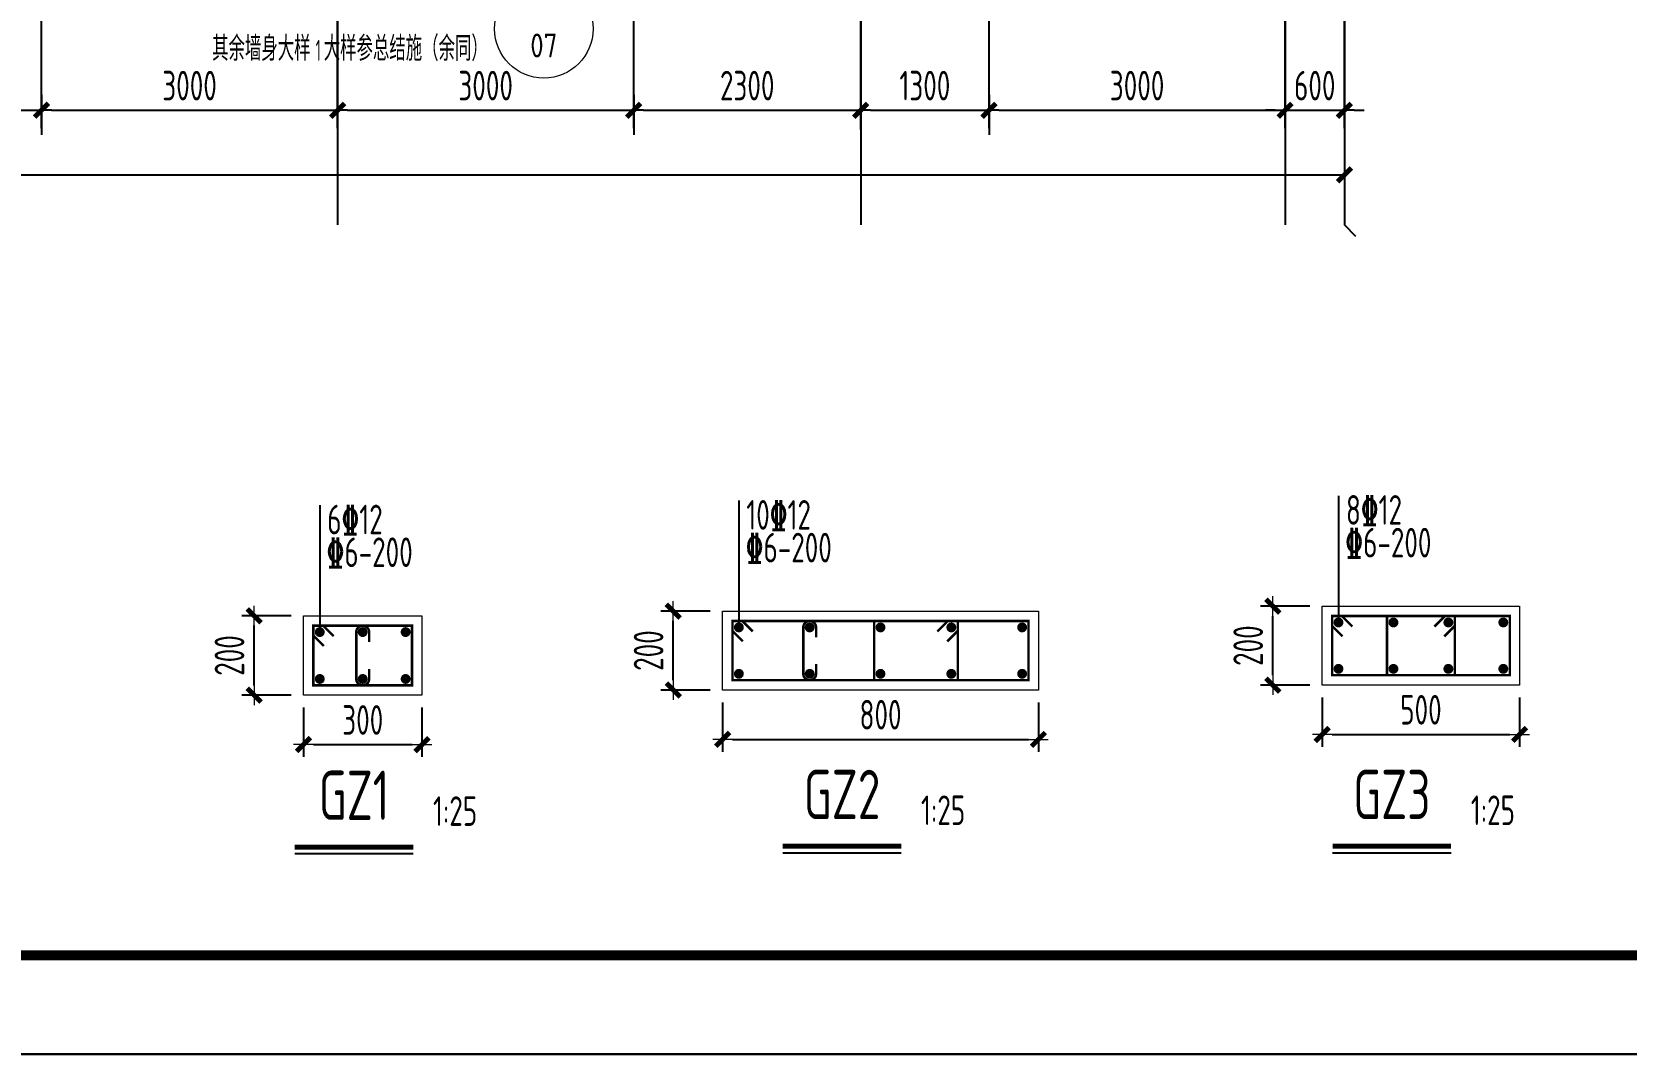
# Model space of a CAD drawing. Extents: x 580289 to 1106878, y -144605 to 78052.
# Drawn here: x 978197 to 994349, y -63787 to -53426 of the extents above; entities that cross this region are included whole.
import ezdxf
from ezdxf.enums import TextEntityAlignment as Align

# ---------------------------------------------------------------- set-up
doc = ezdxf.new("R2010")
doc.units = 0
doc.header["$LTSCALE"] = 100
doc.linetypes.add('2', pattern=[18.5, 12, -3, 0.5, -3])
doc.layers.get('0').update_dxf_attribs({"linetype": 'CONTINUOUS'})
doc.layers.get('Defpoints').update_dxf_attribs({"linetype": 'CONTINUOUS'})
for name, color, linetype in [('AXIS', 3, 'CONTINUOUS'), ('DIM', 3, 'CONTINUOUS'), ('jiangcha', 5, 'CONTINUOUS'), ('TEXT', 2, 'CONTINUOUS'), ('THICK', 6, 'CONTINUOUS'), ('THIN', 7, 'CONTINUOUS'), ('T图框', 7, 'CONTINUOUS'), ('图框', 254, 'CONTINUOUS'), ('网格', 253, '2')]:
    doc.layers.add(name, color=color, linetype=linetype)
for name, color, linetype, lineweight in [('DIM_IDEN', 1, 'CONTINUOUS', 18), ('REIN', 6, 'CONTINUOUS', 18), ('Z-柱大样外框', 7, 'CONTINUOUS', 18), ('Z-详图标注', 3, 'CONTINUOUS', 18)]:
    doc.layers.add(name, color=color, linetype=linetype, lineweight=lineweight)
doc.styles.add('_TCH_LABEL', font='tssdeng.shx', dxfattribs={"width": 0.7, "bigfont": 'tssdchn.shx'})
doc.styles.get("Standard").update_dxf_attribs({"font": 'tssdeng.shx', "width": 0.7, "bigfont": 'tssdchn.shx'})
doc.styles.add('TCCAD_Dimension', font='Tssdeng.shx', dxfattribs={"width": 0.7, "bigfont": 'tssdchn.shx'})
doc.styles.add('TSSD_Dimension', font='Tssdeng.shx', dxfattribs={"width": 0.7, "bigfont": 'tssdchn.shx'})
doc.dimstyles.new('TCCAD_25_100', dxfattribs={"dimtxt": 300, "dimasz": 100, "dimexe": 125, "dimexo": 125, "dimgap": 100, "dimtad": 1, "dimdec": 0, "dimlfac": 0.25, "dimzin": 0, "dimdsep": 46, "dimtxsty": 'TCCAD_Dimension', "dimblk": '_TCDBK25_100', "dimcen": 0, "dimclrt": 7, "dimadec": 0, "dimazin": 0, "dimtfac": 1, "dimtdec": 0, "dimtix": 1, "dimtmove": 2, "dimatfit": 3, "dimfxl": 1, "dimtolj": 1, "dimtzin": 0, "dimarcsym": 0})
doc.dimstyles.new('TSSD_100_100$0', dxfattribs={"dimtxt": 300, "dimasz": 100, "dimexe": 250, "dimexo": 250, "dimgap": 100, "dimtad": 1, "dimdec": 0, "dimzin": 0, "dimdsep": 46, "dimtxsty": 'TSSD_Dimension', "dimblk": '_TSDBK', "dimblk1": '_TSDBK', "dimblk2": '_TSDBK', "dimsah": 1, "dimcen": 0, "dimclrt": 7, "dimadec": 0, "dimazin": 0, "dimtfac": 1, "dimtdec": 0, "dimtix": 1, "dimtmove": 2, "dimatfit": 3, "dimldrblk": '_TSDBK', "dimfxl": 1, "dimtolj": 1, "dimtzin": 0, "dimarcsym": 0})

# ---------------------------------------------------------------- blocks, each defined once
blk = doc.blocks.new('A$C72C84CBD')
at = {"layer": '图框', "color": 0}
for points in [[(0, 0), (0, 59400), (84100, 59400), (84100, 0)], [(0, 0), (84100, 0), (84100, 59400), (0, 59400)]]:
    blk.add_lwpolyline(points, close=True, dxfattribs=at)
at = {"layer": '图框', "color": 0, "const_width": 100}
blk.add_lwpolyline([(2500, 1000), (83100, 1000), (83100, 58400), (2500, 58400)], close=True, dxfattribs=at)
blk = doc.blocks.new('图框')
at = {"layer": 'T图框', "color": 4}
blk.add_blockref('A$C72C84CBD', (602717, 102744), dxfattribs=at)
blk = doc.blocks.new('_TSDBK')
blk.add_line((-1, 0), (0, 0))
at = {"const_width": 0.5}
blk.add_lwpolyline([(-0.7, -0.7), (0.7, 0.7)], dxfattribs=at)
blk = doc.blocks.new('*D1962')
at = {"layer": 'Defpoints', "color": 0}
for p in [(9500, -9569), (11300, -9569), (11300, -9977)]:
    blk.add_point(p, dxfattribs=at)
at = {"layer": 'DIM', "color": 0, "lineweight": -2}
for p, q in [((9500, -9819), (9500, -10227)), ((11300, -9819), (11300, -10227)), ((9600, -9977), (11200, -9977))]:
    blk.add_line(p, q, dxfattribs=at)
at = {"layer": 'DIM', "color": 0, "lineweight": -2, "xscale": 100, "yscale": 100, "zscale": 100, "rotation": 180}
blk.add_blockref('_TSDBK', (9500, -9977), dxfattribs=at)
at = {"layer": 'DIM', "color": 0, "lineweight": -2, "xscale": 100, "yscale": 100, "zscale": 100}
blk.add_blockref('_TSDBK', (11300, -9977), dxfattribs=at)
at = {"layer": 'DIM', "color": 7, "insert": (10400, -9727), "char_height": 300, "attachment_point": 5, "style": 'TSSD_Dimension'}
blk.add_mtext('\\A1;1800', dxfattribs=at)
blk = doc.blocks.new('*D1963')
at = {"layer": 'Defpoints', "color": 0}
for p in [(11300, -9569), (14300, -9569), (14300, -9977)]:
    blk.add_point(p, dxfattribs=at)
at = {"layer": 'DIM', "color": 0, "lineweight": -2}
for p, q in [((11300, -9819), (11300, -10227)), ((14300, -9819), (14300, -10227)), ((11400, -9977), (14200, -9977))]:
    blk.add_line(p, q, dxfattribs=at)
at = {"layer": 'DIM', "color": 0, "lineweight": -2, "xscale": 100, "yscale": 100, "zscale": 100, "rotation": 180}
blk.add_blockref('_TSDBK', (11300, -9977), dxfattribs=at)
at = {"layer": 'DIM', "color": 0, "lineweight": -2, "xscale": 100, "yscale": 100, "zscale": 100}
blk.add_blockref('_TSDBK', (14300, -9977), dxfattribs=at)
at = {"layer": 'DIM', "color": 7, "insert": (12800, -9727), "char_height": 300, "attachment_point": 5, "style": 'TSSD_Dimension'}
blk.add_mtext('\\A1;3000', dxfattribs=at)
blk = doc.blocks.new('*D1964')
at = {"layer": 'Defpoints', "color": 0}
for p in [(14300, -9569), (17300, -9569), (17300, -9977)]:
    blk.add_point(p, dxfattribs=at)
at = {"layer": 'DIM', "color": 0, "lineweight": -2}
for p, q in [((14300, -9819), (14300, -10227)), ((17300, -9819), (17300, -10227)), ((14400, -9977), (17200, -9977))]:
    blk.add_line(p, q, dxfattribs=at)
at = {"layer": 'DIM', "color": 0, "lineweight": -2, "xscale": 100, "yscale": 100, "zscale": 100, "rotation": 180}
blk.add_blockref('_TSDBK', (14300, -9977), dxfattribs=at)
at = {"layer": 'DIM', "color": 0, "lineweight": -2, "xscale": 100, "yscale": 100, "zscale": 100}
blk.add_blockref('_TSDBK', (17300, -9977), dxfattribs=at)
at = {"layer": 'DIM', "color": 7, "insert": (15800, -9727), "char_height": 300, "attachment_point": 5, "style": 'TSSD_Dimension'}
blk.add_mtext('\\A1;3000', dxfattribs=at)
blk = doc.blocks.new('*D1965')
at = {"layer": 'Defpoints', "color": 0}
for p in [(17300, -9569), (19600, -9569), (19600, -9977)]:
    blk.add_point(p, dxfattribs=at)
at = {"layer": 'DIM', "color": 0, "lineweight": -2}
for p, q in [((17300, -9819), (17300, -10227)), ((19600, -9819), (19600, -10227)), ((17400, -9977), (19500, -9977))]:
    blk.add_line(p, q, dxfattribs=at)
at = {"layer": 'DIM', "color": 0, "lineweight": -2, "xscale": 100, "yscale": 100, "zscale": 100, "rotation": 180}
blk.add_blockref('_TSDBK', (17300, -9977), dxfattribs=at)
at = {"layer": 'DIM', "color": 0, "lineweight": -2, "xscale": 100, "yscale": 100, "zscale": 100}
blk.add_blockref('_TSDBK', (19600, -9977), dxfattribs=at)
at = {"layer": 'DIM', "color": 7, "insert": (18450, -9727), "char_height": 300, "attachment_point": 5, "style": 'TSSD_Dimension'}
blk.add_mtext('\\A1;2300', dxfattribs=at)
blk = doc.blocks.new('*D1966')
at = {"layer": 'Defpoints', "color": 0}
for p in [(19600, -9569), (20900, -9569), (20900, -9977)]:
    blk.add_point(p, dxfattribs=at)
at = {"layer": 'DIM', "color": 0, "lineweight": -2}
for p, q in [((19600, -9819), (19600, -10227)), ((20900, -9819), (20900, -10227)), ((19700, -9977), (20800, -9977))]:
    blk.add_line(p, q, dxfattribs=at)
at = {"layer": 'DIM', "color": 0, "lineweight": -2, "xscale": 100, "yscale": 100, "zscale": 100, "rotation": 180}
blk.add_blockref('_TSDBK', (19600, -9977), dxfattribs=at)
at = {"layer": 'DIM', "color": 0, "lineweight": -2, "xscale": 100, "yscale": 100, "zscale": 100}
blk.add_blockref('_TSDBK', (20900, -9977), dxfattribs=at)
at = {"layer": 'DIM', "color": 7, "insert": (20250, -9727), "char_height": 300, "attachment_point": 5, "style": 'TSSD_Dimension'}
blk.add_mtext('\\A1;1300', dxfattribs=at)
blk = doc.blocks.new('*D1967')
at = {"layer": 'Defpoints', "color": 0}
for p in [(20900, -9569), (23900, -9569), (23900, -9977)]:
    blk.add_point(p, dxfattribs=at)
at = {"layer": 'DIM', "color": 0, "lineweight": -2}
for p, q in [((20900, -9819), (20900, -10227)), ((23900, -9819), (23900, -10227)), ((21000, -9977), (23800, -9977))]:
    blk.add_line(p, q, dxfattribs=at)
at = {"layer": 'DIM', "color": 0, "lineweight": -2, "xscale": 100, "yscale": 100, "zscale": 100, "rotation": 180}
blk.add_blockref('_TSDBK', (20900, -9977), dxfattribs=at)
at = {"layer": 'DIM', "color": 0, "lineweight": -2, "xscale": 100, "yscale": 100, "zscale": 100}
blk.add_blockref('_TSDBK', (23900, -9977), dxfattribs=at)
at = {"layer": 'DIM', "color": 7, "insert": (22400, -9727), "char_height": 300, "attachment_point": 5, "style": 'TSSD_Dimension'}
blk.add_mtext('\\A1;3000', dxfattribs=at)
blk = doc.blocks.new('*D1968')
at = {"layer": 'Defpoints', "color": 0}
for p in [(23900, -9569), (24500, -9569), (24500, -9977)]:
    blk.add_point(p, dxfattribs=at)
at = {"layer": 'DIM', "color": 0, "lineweight": -2}
for p, q in [((23900, -9819), (23900, -10227)), ((24500, -9819), (24500, -10227)), ((23800, -9977), (23700, -9977)), ((23900, -9977), (24500, -9977)), ((24600, -9977), (24700, -9977))]:
    blk.add_line(p, q, dxfattribs=at)
at = {"layer": 'DIM', "color": 0, "lineweight": -2, "xscale": 100, "yscale": 100, "zscale": 100}
blk.add_blockref('_TSDBK', (23900, -9977), dxfattribs=at)
at = {"layer": 'DIM', "color": 0, "lineweight": -2, "xscale": 100, "yscale": 100, "zscale": 100, "rotation": 180}
blk.add_blockref('_TSDBK', (24500, -9977), dxfattribs=at)
at = {"layer": 'DIM', "color": 7, "insert": (24200, -9727), "char_height": 300, "attachment_point": 5, "style": 'TSSD_Dimension'}
blk.add_mtext('\\A1;600', dxfattribs=at)
blk = doc.blocks.new('*D1969')
at = {"layer": 'Defpoints', "color": 0}
for p in [(-24700, -10476), (24500, -10356), (24500, -10631)]:
    blk.add_point(p, dxfattribs=at)
at = {"layer": 'DIM', "color": 0, "lineweight": -2}
for p, q in [((-24600, -10631), (24400, -10631)), ((24500, -10606), (24500, -10881)), ((-24700, -10726), (-24700, -10881))]:
    blk.add_line(p, q, dxfattribs=at)
at = {"layer": 'DIM', "color": 0, "lineweight": -2, "xscale": 100, "yscale": 100, "zscale": 100, "rotation": 180}
blk.add_blockref('_TSDBK', (-24700, -10631), dxfattribs=at)
at = {"layer": 'DIM', "color": 0, "lineweight": -2, "xscale": 100, "yscale": 100, "zscale": 100}
blk.add_blockref('_TSDBK', (24500, -10631), dxfattribs=at)
at = {"layer": 'DIM', "color": 7, "insert": (-100, -10381), "char_height": 300, "attachment_point": 5, "style": 'TSSD_Dimension'}
blk.add_mtext('\\A1;49200', dxfattribs=at)
blk = doc.blocks.new('_TCDBK25_100')
blk.add_line((-1, 0), (1, 0))
at = {"const_width": 0.5}
blk.add_lwpolyline([(-0.7, -0.7), (0.7, 0.7)], dxfattribs=at)
blk = doc.blocks.new('*D1205')
at = {"layer": 'Defpoints', "color": 0}
for p in [(980949, -60150), (982149, -60150), (982149, -60650)]:
    blk.add_point(p, dxfattribs=at)
at = {"layer": 'Z-详图标注', "color": 0, "lineweight": -2}
for p, q in [((980949, -60275), (980949, -60775)), ((982149, -60275), (982149, -60775)), ((981049, -60650), (982049, -60650))]:
    blk.add_line(p, q, dxfattribs=at)
at = {"layer": 'Z-详图标注', "color": 0, "lineweight": -2, "xscale": 100, "yscale": 100, "zscale": 100, "rotation": 180}
blk.add_blockref('_TCDBK25_100', (980949, -60650), dxfattribs=at)
at = {"layer": 'Z-详图标注', "color": 0, "lineweight": -2, "xscale": 100, "yscale": 100, "zscale": 100}
blk.add_blockref('_TCDBK25_100', (982149, -60650), dxfattribs=at)
at = {"layer": 'Z-详图标注', "color": 7, "insert": (981549, -60400), "char_height": 300, "attachment_point": 5, "style": 'TCCAD_Dimension'}
blk.add_mtext('\\A1;300', dxfattribs=at)
blk = doc.blocks.new('*D1206')
at = {"layer": 'Defpoints', "color": 0}
for p in [(980449, -59344), (980949, -59344), (980949, -60150)]:
    blk.add_point(p, dxfattribs=at)
at = {"layer": 'Z-详图标注', "color": 0, "lineweight": -2}
for p, q in [((980824, -59344), (980324, -59344)), ((980449, -60050), (980449, -59444)), ((980824, -60150), (980324, -60150))]:
    blk.add_line(p, q, dxfattribs=at)
at = {"layer": 'Z-详图标注', "color": 0, "lineweight": -2, "xscale": 100, "yscale": 100, "zscale": 100}
for p, rotation in [((980449, -59344), 90), ((980449, -60150), 270)]:
    blk.add_blockref('_TCDBK25_100', p, dxfattribs=dict(at, rotation=rotation))
at = {"layer": 'Z-详图标注', "color": 7, "insert": (980199, -59747), "char_height": 300, "attachment_point": 5, "rotation": 90, "style": 'TCCAD_Dimension'}
blk.add_mtext('\\A1;200', dxfattribs=at)
blk = doc.blocks.new('*D1207')
at = {"layer": 'Defpoints', "color": 0}
for p in [(985195, -60097), (988395, -60097), (988395, -60597)]:
    blk.add_point(p, dxfattribs=at)
at = {"layer": 'Z-详图标注', "color": 0, "lineweight": -2}
for p, q in [((985195, -60222), (985195, -60722)), ((988395, -60222), (988395, -60722)), ((985295, -60597), (988295, -60597))]:
    blk.add_line(p, q, dxfattribs=at)
at = {"layer": 'Z-详图标注', "color": 0, "lineweight": -2, "xscale": 100, "yscale": 100, "zscale": 100, "rotation": 180}
blk.add_blockref('_TCDBK25_100', (985195, -60597), dxfattribs=at)
at = {"layer": 'Z-详图标注', "color": 0, "lineweight": -2, "xscale": 100, "yscale": 100, "zscale": 100}
blk.add_blockref('_TCDBK25_100', (988395, -60597), dxfattribs=at)
at = {"layer": 'Z-详图标注', "color": 7, "insert": (986795, -60347), "char_height": 300, "attachment_point": 5, "style": 'TCCAD_Dimension'}
blk.add_mtext('\\A1;800', dxfattribs=at)
blk = doc.blocks.new('*D1208')
at = {"layer": 'Defpoints', "color": 0}
for p in [(984695, -59297), (985195, -59297), (985195, -60097)]:
    blk.add_point(p, dxfattribs=at)
at = {"layer": 'Z-详图标注', "color": 0, "lineweight": -2}
for p, q in [((985070, -59297), (984570, -59297)), ((984695, -59997), (984695, -59397)), ((985070, -60097), (984570, -60097))]:
    blk.add_line(p, q, dxfattribs=at)
at = {"layer": 'Z-详图标注', "color": 0, "lineweight": -2, "xscale": 100, "yscale": 100, "zscale": 100}
for p, rotation in [((984695, -59297), 90), ((984695, -60097), 270)]:
    blk.add_blockref('_TCDBK25_100', p, dxfattribs=dict(at, rotation=rotation))
at = {"layer": 'Z-详图标注', "color": 7, "insert": (984445, -59697), "char_height": 300, "attachment_point": 5, "rotation": 90, "style": 'TCCAD_Dimension'}
blk.add_mtext('\\A1;200', dxfattribs=at)
blk = doc.blocks.new('*D1209')
at = {"layer": 'Defpoints', "color": 0}
for p in [(991270, -60047), (993270, -60047), (993270, -60547)]:
    blk.add_point(p, dxfattribs=at)
at = {"layer": 'Z-详图标注', "color": 0, "lineweight": -2}
for p, q in [((991270, -60172), (991270, -60672)), ((993270, -60172), (993270, -60672)), ((991370, -60547), (993170, -60547))]:
    blk.add_line(p, q, dxfattribs=at)
at = {"layer": 'Z-详图标注', "color": 0, "lineweight": -2, "xscale": 100, "yscale": 100, "zscale": 100, "rotation": 180}
blk.add_blockref('_TCDBK25_100', (991270, -60547), dxfattribs=at)
at = {"layer": 'Z-详图标注', "color": 0, "lineweight": -2, "xscale": 100, "yscale": 100, "zscale": 100}
blk.add_blockref('_TCDBK25_100', (993270, -60547), dxfattribs=at)
at = {"layer": 'Z-详图标注', "color": 7, "insert": (992270, -60297), "char_height": 300, "attachment_point": 5, "style": 'TCCAD_Dimension'}
blk.add_mtext('\\A1;500', dxfattribs=at)
blk = doc.blocks.new('*D1210')
at = {"layer": 'Defpoints', "color": 0}
for p in [(990770, -59247), (991270, -59247), (991270, -60047)]:
    blk.add_point(p, dxfattribs=at)
at = {"layer": 'Z-详图标注', "color": 0, "lineweight": -2}
for p, q in [((991145, -59247), (990645, -59247)), ((990770, -59947), (990770, -59347)), ((991145, -60047), (990645, -60047))]:
    blk.add_line(p, q, dxfattribs=at)
at = {"layer": 'Z-详图标注', "color": 0, "lineweight": -2, "xscale": 100, "yscale": 100, "zscale": 100}
for p, rotation in [((990770, -59247), 90), ((990770, -60047), 270)]:
    blk.add_blockref('_TCDBK25_100', p, dxfattribs=dict(at, rotation=rotation))
at = {"layer": 'Z-详图标注', "color": 7, "insert": (990520, -59647), "char_height": 300, "attachment_point": 5, "rotation": 90, "style": 'TCCAD_Dimension'}
blk.add_mtext('\\A1;200', dxfattribs=at)
blk = doc.blocks.new('biaozhun')
at = {"layer": 'AXIS'}
for p, q in [((14300, -7138.2), (14300, -11138.2)), ((19600, -7138.2), (19600, -11138.2)), ((23900, -7138.2), (23900, -11138.2)), ((24500, -7138.2), (24500, -11138.2)), ((24617.2, -11255.4), (24500, -11138.2))]:
    blk.add_line(p, q, dxfattribs=at)
at = {"layer": '网格'}
for p, q in [((11300, -10158), (11300, 9321.7)), ((14300, -10158), (14300, 8494.5)), ((23900, -10158), (23900, 8494.5)), ((24500, -10158), (24500, 8494.5)), ((17300, -10158), (17300, 100)), ((20900, -10158), (20900, 100)), ((19600, -10170.9), (19600, -1898.7))]:
    blk.add_line(p, q, dxfattribs=at)
at = {"layer": 'DIM'}
for base, p1, p2, picture, middle in [((11300, -9976.8), (9500, -9569), (11300, -9569), '*D1962', (10400, -9726.8)), ((14300, -9976.8), (11300, -9569), (14300, -9569), '*D1963', (12800, -9726.8)), ((17300, -9976.8), (14300, -9569), (17300, -9569), '*D1964', (15800, -9726.8)), ((19600, -9976.8), (17300, -9569), (19600, -9569), '*D1965', (18450, -9726.8)), ((20900, -9976.8), (19600, -9569), (20900, -9569), '*D1966', (20250, -9726.8)), ((23900, -9976.8), (20900, -9569), (23900, -9569), '*D1967', (22400, -9726.8)), ((24500, -9976.8), (23900, -9569), (24500, -9569), '*D1968', (24200, -9726.8)), ((24500, -10631.2), (-24700, -10475.6), (24500, -10356.2), '*D1969', (-100, -10381.2))]:
    dim = blk.add_linear_dim(base=base, p1=p1, p2=p2, dimstyle='TSSD_100_100$0', dxfattribs=at)
    dim.commit()
    dim.dimension.update_dxf_attribs({"geometry": picture, "text_midpoint": middle})

msp = doc.modelspace()

# ---------------------------------------------------------------- linework, layer by layer
at = {"layer": 'DIM_IDEN', "color": 3}
msp.add_circle((983383.5, -53394.5), 500, dxfattribs=at)
at = {"layer": 'REIN', "color": 210, "const_width": 25}
for points in [[(981154.6, -59650.4), (981048.5, -59544.4), (981048.5, -59444.4), (982048.5, -59444.4), (982048.5, -60049.6), (981048.5, -60049.6), (981048.5, -59444.4), (981148.5, -59444.4), (981254.6, -59550.4)], [(985400.7, -59603.4), (985294.7, -59497.3), (985294.7, -59397.3), (988294.7, -59397.3), (988294.7, -59997.4), (985294.7, -59997.4), (985294.7, -59397.3), (985394.7, -59397.3), (985500.7, -59503.4)], [(991475.9, -59553.1), (991369.8, -59447), (991369.8, -59347), (993169.8, -59347), (993169.8, -59947), (991369.8, -59947), (991369.8, -59347), (991469.8, -59347), (991575.9, -59453.1)]]:
    msp.add_lwpolyline(points, dxfattribs=at)
at = {"layer": 'REIN', "color": 6, "const_width": 25}
for points in [[(981613.5, -59884.6), (981613.5, -59984.6, -1), (981483.5, -59984.6), (981483.5, -59509.4, -1), (981613.5, -59509.4), (981613.5, -59609.4)], [(986142.2, -59832.4), (986142.2, -59932.4, -1), (986012.2, -59932.4), (986012.2, -59462.3, -1), (986142.2, -59462.3), (986142.2, -59562.3)]]:
    msp.add_lwpolyline(points, format="xyb", dxfattribs=at)
at = {"layer": 'REIN', "color": 6, "const_width": 50}
for points in [[(985334.7, -59462.3, 1), (985384.7, -59462.3, 1)], [(986052.2, -59462.3, 1), (986102.2, -59462.3, 1)], [(986769.7, -59462.3, 1), (986819.7, -59462.3, 1)], [(987487.2, -59462.3, 1), (987537.2, -59462.3, 1)], [(988204.7, -59462.3, 1), (988254.7, -59462.3, 1)], [(991409.8, -59412, 1), (991459.8, -59412, 1)], [(991966.5, -59412, 1), (992016.5, -59412, 1)], [(992523.1, -59412, 1), (992573.1, -59412, 1)], [(993079.8, -59412, 1), (993129.8, -59412, 1)], [(981088.5, -59509.4, 1), (981138.5, -59509.4, 1)], [(981523.5, -59509.4, 1), (981573.5, -59509.4, 1)], [(981958.5, -59509.4, 1), (982008.5, -59509.4, 1)], [(985334.7, -59932.4, 1), (985384.7, -59932.4, 1)], [(986052.2, -59932.4, 1), (986102.2, -59932.4, 1)], [(986769.7, -59932.4, 1), (986819.7, -59932.4, 1)], [(987487.2, -59932.4, 1), (987537.2, -59932.4, 1)], [(988204.7, -59932.4, 1), (988254.7, -59932.4, 1)], [(991409.8, -59882, 1), (991459.8, -59882, 1)], [(991966.5, -59882, 1), (992016.5, -59882, 1)], [(992523.1, -59882, 1), (992573.1, -59882, 1)], [(993079.8, -59882, 1), (993129.8, -59882, 1)], [(981088.5, -59984.6, 1), (981138.5, -59984.6, 1)], [(981523.5, -59984.6, 1), (981573.5, -59984.6, 1)], [(981958.5, -59984.6, 1), (982008.5, -59984.6, 1)]]:
    msp.add_lwpolyline(points, format="xyb", close=True, dxfattribs=at)
at = {"layer": 'REIN', "color": 6, "const_width": 25}
for points in [[(987371.1, -59503.4), (987477.2, -59397.3), (987577.2, -59397.3), (987577.2, -59997.4), (986729.7, -59997.4), (986729.7, -59397.3), (987577.2, -59397.3), (987577.2, -59497.3), (987471.1, -59603.4)], [(992407.1, -59453.1), (992513.1, -59347), (992613.1, -59347), (992613.1, -59947), (991926.5, -59947), (991926.5, -59347), (992613.1, -59347), (992613.1, -59447), (992507.1, -59553.1)]]:
    msp.add_lwpolyline(points, dxfattribs=at)
at = {"layer": 'TEXT'}
for p, q in [((991435.6, -58127), (991434.8, -59397.1)), ((981114.3, -58224.4), (981113.5, -59494.5)), ((985360.4, -58177.3), (985359.6, -59447.4))]:
    msp.add_line(p, q, dxfattribs=at)
at = {"layer": 'THICK', "const_width": 50}
for points in [[(980860.6, -61689), (982060.6, -61689)], [(985805.1, -61680.3), (987005.1, -61680.3)], [(991375.3, -61680.3), (992575.3, -61680.3)]]:
    msp.add_lwpolyline(points, dxfattribs=at)
at = {"layer": 'THIN'}
for p, q in [((980860.6, -61754), (982060.6, -61754)), ((985805.1, -61745.3), (987005.1, -61745.3)), ((991375.3, -61745.3), (992575.3, -61745.3))]:
    msp.add_line(p, q, dxfattribs=at)
at = {"layer": 'Z-柱大样外框'}
for points in [[(991269.8, -60047), (991269.8, -59247), (993269.8, -59247), (993269.8, -60047)], [(980948.5, -59344.4), (982148.5, -59344.4), (982148.5, -60149.6), (980948.5, -60149.6)], [(985194.7, -59297.3), (988394.7, -59297.3), (988394.7, -60097.4), (985194.7, -60097.4)]]:
    msp.add_lwpolyline(points, close=True, dxfattribs=at)

# ---------------------------------------------------------------- block references
at = {"layer": 'jiangcha'}
msp.add_blockref('biaozhun', (966994.3, -44244), dxfattribs=at)
at = {"layer": 'T图框'}
msp.add_blockref('图框', (332699.5, -166530.6), dxfattribs=at)

# ---------------------------------------------------------------- texts
at = {"layer": 'DIM_IDEN', "color": 7, "style": '_TCH_LABEL'}
for s, height, width, p in [('其余墙身大样', 250, 0.7, (980022.8, -53719.5)), ('大样参总结施（余同）', 250, 0.7, (981153.5, -53719.5)), ('1', 212.5, 0.494118, (981072.8, -53719.5))]:
    msp.add_text(s, height=height, dxfattribs=dict(at, width=width)).set_placement(p)
at = {"layer": 'DIM_IDEN', "color": 7, "style": '_TCH_LABEL', "width": 0.866667}
msp.add_text('07', height=242.45, dxfattribs=at).set_placement((983246.1, -53685.4), (983520.8, -53685.4), align=Align.FIT)
at = {"layer": 'TEXT', "width": 0.7}
for s, p in [('8%%13212', (991510.5, -58421.2)), ('6%%13212', (981189.2, -58518.6)), ('10%%13212', (985435.4, -58471.6)), ('%%1326-200', (991503.9, -58753)), ('%%1326-200', (981182.6, -58850.4)), ('%%1326-200', (985428.7, -58803.3))]:
    msp.add_text(s, height=300, dxfattribs=at).set_placement(p)
for s, p in [('GZ1', (981460.6, -61564)), ('GZ2', (986405.1, -61555.3)), ('GZ3', (991975.3, -61555.3))]:
    msp.add_text(s, height=500, dxfattribs=at).set_placement(p, align=Align.BOTTOM_CENTER)
for p in [(982260.6, -61564), (987205.1, -61555.3), (992775.3, -61555.3)]:
    msp.add_text('1:25', height=300, dxfattribs=at).set_placement(p, align=Align.BOTTOM_LEFT)

# ---------------------------------------------------------------- dimensions: what is measured, and where the dimension line sits
at = {"layer": 'Z-详图标注'}
dim = msp.add_linear_dim(base=(980448.5, -59344.4), p1=(980948.5, -60149.6), p2=(980948.5, -59344.4), angle=90, text='200', dimstyle='TCCAD_25_100', dxfattribs=at)
dim.commit()
dim.dimension.update_dxf_attribs({"geometry": '*D1206', "text_midpoint": (980198.5, -59747)})
for base, p1, p2, picture, middle in [((984694.7, -59297.3), (985194.7, -60097.4), (985194.7, -59297.3), '*D1208', (984444.7, -59697.4)), ((990769.8, -59247), (991269.8, -60047), (991269.8, -59247), '*D1210', (990519.8, -59647))]:
    dim = msp.add_linear_dim(base=base, p1=p1, p2=p2, angle=90, dimstyle='TCCAD_25_100', dxfattribs=at)
    dim.commit()
    dim.dimension.update_dxf_attribs({"geometry": picture, "text_midpoint": middle})
for base, p1, p2, picture, middle in [((993269.8, -60547), (991269.8, -60047), (993269.8, -60047), '*D1209', (992269.8, -60297)), ((982148.5, -60649.6), (980948.5, -60149.6), (982148.5, -60149.6), '*D1205', (981548.5, -60399.6)), ((988394.7, -60597.4), (985194.7, -60097.4), (988394.7, -60097.4), '*D1207', (986794.7, -60347.4))]:
    dim = msp.add_linear_dim(base=base, p1=p1, p2=p2, dimstyle='TCCAD_25_100', dxfattribs=at)
    dim.commit()
    dim.dimension.update_dxf_attribs({"geometry": picture, "text_midpoint": middle})

doc.saveas('drawing.dxf')
